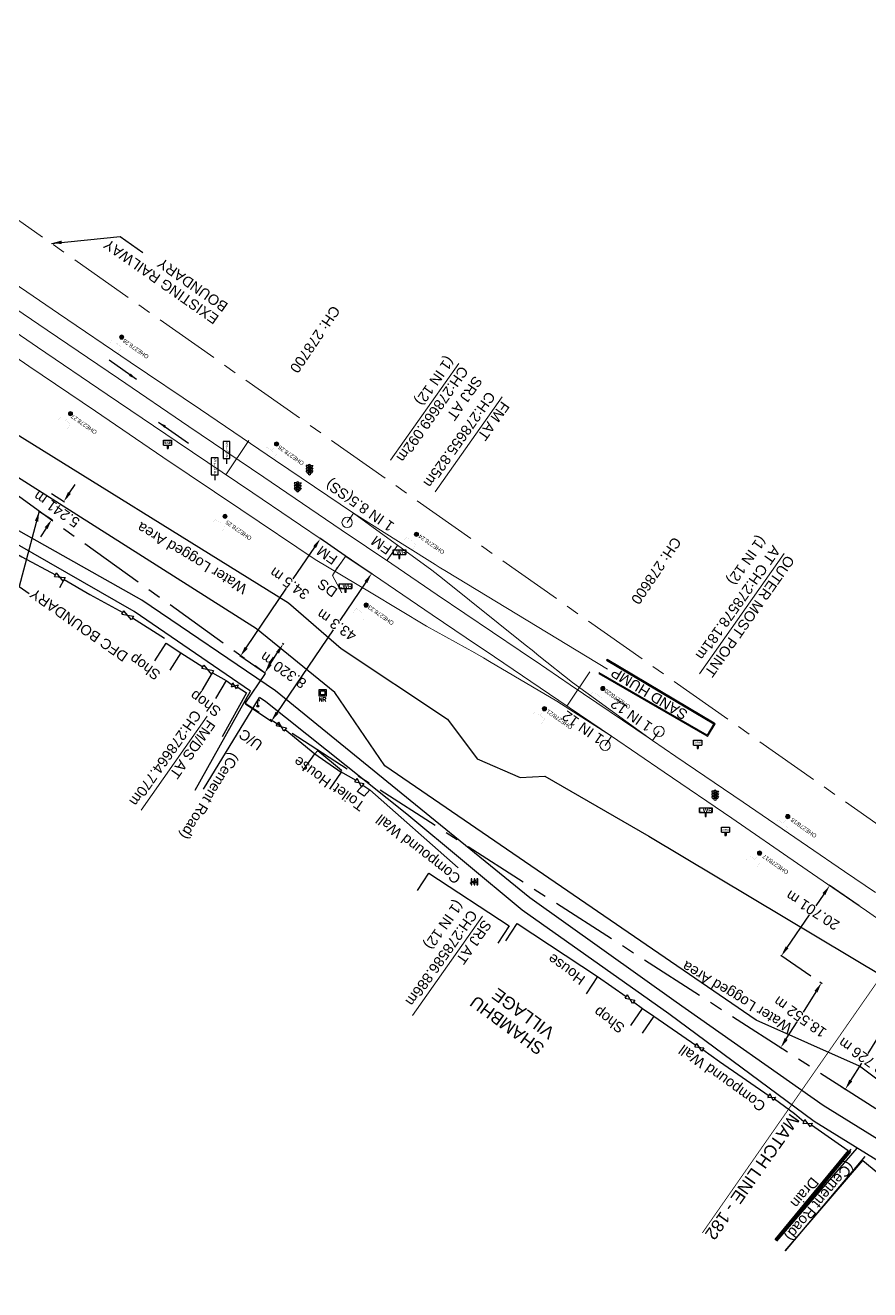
# Model space of a CAD drawing. Header units: metres. Extents: x 646303 to 662875, y 3366650 to 3378730.
# Drawn here: x 661964.6 to 662169.5, y 3367075.8 to 3367382.4 of the extents above; entities that cross this region are included whole.
import ezdxf
from ezdxf.enums import TextEntityAlignment as Align

# ---------------------------------------------------------------- set-up
doc = ezdxf.new("R2010")
doc.units = ezdxf.units.M
doc.header["$MEASUREMENT"] = 0
doc.header["$PDMODE"] = 3
doc.header["$PDSIZE"] = 0.5
doc.linetypes.add('CENTER', pattern=[50.8, 31.75, -6.35, 6.35, -6.35])
doc.linetypes.add('PHANTOM2', pattern=[1.25, 0.625, -0.125, 0.125, -0.125, 0.125, -0.125])
for name, color, linetype, lineweight in [('BOUNDARY DIMENTION', 10, 'Continuous', 0), ('Existing Chainage', 7, 'Continuous', 0), ('Existing IR Track', 143, 'Continuous', 0), ('Existing Railway Boundary', 7, 'CENTER', 0), ('flow direction', 7, 'Continuous', 0), ('OHE MAST', 8, 'Continuous', 0), ('OHE MAST TEXT', 8, 'Continuous', 0), ("SHAMBU STN. SRJ's", 251, 'Continuous', 0)]:
    doc.layers.add(name, color=color, linetype=linetype, lineweight=lineweight)
for name, color, linetype in [('COMMERCIAL_BLD_PUC', 251, 'Continuous'), ('COMPOUND_WALL', 251, 'Continuous'), ('CURVE_DETAILS', 251, 'Continuous'), ('DFCC Boundary', 6, 'CENTER'), ('Dimension', 10, 'Continuous'), ('DRAIN_BOTTOM', 5, 'Continuous'), ('DRAIN_TOP', 5, 'Continuous'), ('Gate', 251, 'Continuous'), ('LAMP_POST', 7, 'Continuous'), ('LWR', 251, 'Continuous'), ('MATCH LINE', 7, 'Continuous'), ('NR STONES', 251, 'Continuous'), ('RESIDENTIAL_BL_PUC', 251, 'Continuous'), ('RESIDENTIAL_BL_SEMI', 251, 'Continuous'), ('Side Details', 251, 'Continuous'), ('Sign Board', 251, 'Continuous'), ('SIGN_BOARD', 251, 'Continuous'), ('SIGNAL_POST', 8, 'Continuous'), ('SRJ13A', 251, 'Continuous'), ('STOP', 251, 'Continuous'), ('SUB_ROAD_EDGE', 34, 'Continuous'), ('TOPO_GATE', 251, 'Continuous'), ('TOPO_TEXT', 251, 'Continuous'), ('TRANSFORMER', 251, 'Continuous'), ('Village Name', 7, 'Continuous'), ('WATER_LOGGED_AREA', 5, 'Continuous'), ('WING_WALL', 7, 'Continuous')]:
    doc.layers.add(name, color=color, linetype=linetype)
doc.styles.add('CUT-FILL', font='cut-fill.shx', dxfattribs={"height": 2})
doc.styles.add('NB', font='swissbo.ttf', dxfattribs={"height": 1.5})
doc.styles.add('spot_lvl', font='romans.shx', dxfattribs={"height": 0.3})
doc.styles.get("Standard").update_dxf_attribs({"font": 'arial.ttf'})
doc.styles.add('Style-Arial', font='arial.ttf')
doc.styles.add('Vill txt', font='arial.ttf', dxfattribs={"height": 3})
doc.dimstyles.new('DIM', dxfattribs={"dimtxt": 2.5, "dimasz": 2.5, "dimexe": 0.18, "dimexo": 0.0625, "dimgap": 0.09, "dimtad": 0, "dimtih": 1, "dimtoh": 1, "dimdec": 3, "dimzin": 0, "dimdsep": 46, "dimtxsty": 'Standard', "dimcen": 0.09, "dimadec": 0, "dimazin": 0, "dimtfac": 1, "dimtdec": 3, "dimtofl": 0, "dimtmove": 0, "dimatfit": 3, "dimfxl": 1, "dimtolj": 1, "dimtzin": 0, "dimarcsym": 0})
doc.dimstyles.new('ISO-25', dxfattribs={"dimtxt": 2.5, "dimasz": 2.5, "dimexe": 1.25, "dimexo": 0.625, "dimtad": 1, "dimtxsty": 'Standard', "dimcen": 2.5, "dimadec": 0, "dimazin": 0, "dimtfac": 1, "dimtmove": 0, "dimatfit": 3, "dimfxl": 1, "dimarcsym": 0})

# ---------------------------------------------------------------- blocks, each defined once
blk = doc.blocks.new('GT')
at = {"layer": 'Gate'}
for p, q in [((-0.5, -0.5), (-0.5, 0.5)), ((-0.5, 0.5), (0.5, -0.5)), ((0.5, 0.5), (0.5, -0.5))]:
    blk.add_line(p, q, dxfattribs=at)
blk.add_lwpolyline([(0.5, 0.5), (-0.5, -0.5)], dxfattribs=at)
blk = doc.blocks.new('LP')
for points in [[(0, 0), (0, 1.5)], [(0.25, 1.35), (0.44, 1.35)]]:
    blk.add_lwpolyline(points)
for centre, radius, start, end in [((0.07, 0.99), 0.519, 57.6425, 97.3165), ((0.34, 1.33), 0.094, 11.7012, 168.0476)]:
    blk.add_arc(centre, radius, start, end)
at = {"extrusion": (0, 0, -1)}
blk.add_ellipse((0, 0.01), major_axis=(0.308, 0), ratio=0.400495, dxfattribs=at)
blk.add_ellipse((0.35, 1.36), major_axis=(0.0017, 0.0438), ratio=0.461056, start_param=1.74022, end_param=4.575836)
blk = doc.blocks.new('LWR')
for p, q in [((-1.52, 2.09), (1.54, 2.09)), ((-1.52, 0.92), (-1.52, 2.09)), ((-1.52, 0.92), (1.54, 0.92)), ((1.54, 2.09), (1.54, 0.92))]:
    blk.add_line(p, q)
blk.add_lwpolyline([(-0.13, 0.92), (-0.13, 0), (0.13, 0), (0.13, 0.92)])
at = {"style": 'NB', "width": 1.025371}
blk.add_text('LWR', height=0.988, dxfattribs=at).set_placement((0, 1.5), align=Align.MIDDLE)
blk = doc.blocks.new('RSB')
at = {"layer": 'Sign Board'}
for p, q in [((-0.98, 0.82), (-0.98, 1.98)), ((-0.98, 1.98), (0.98, 1.98)), ((-0.98, 0.82), (0.98, 0.82)), ((-0.13, 0.82), (-0.13, 0)), ((-0.13, 0), (0.13, 0)), ((0.13, 0.82), (0.13, 0)), ((0.98, 1.98), (0.98, 0.82))]:
    blk.add_line(p, q, dxfattribs=at)
at = {"layer": 'Sign Board', "style": 'NB', "width": 1.025371}
blk.add_text('RSB', height=0.65, dxfattribs=at).set_placement((0, 1.4), align=Align.MIDDLE)
blk = doc.blocks.new('SIG')
for color, points in [(1, [(-0.22, 0.42, 0.180295), (-0.01, 0.33, -0.00255), (0.01, 0.33, -0.00255), (0.02, 0.33, 0.180295), (0.23, 0.42, -0.002654), (0.25, 0.44, 0.184495), (0.33, 0.65, 1.000001), (-0.32, 0.65, 0.184495), (-0.24, 0.44, -0.002654)]), (2, [(0.23, -0.23, -0.002654), (0.25, -0.21, 0.184495), (0.33, 0.01, 1.000001), (-0.32, 0.01, 0.184495), (-0.24, -0.21, -0.002654), (-0.22, -0.23, 0.180295), (-0.01, -0.32, -0.00255), (0.01, -0.32, -0.00255), (0.02, -0.32, 0.180295)]), (3, [(0.23, -0.88, -0.002654), (0.25, -0.86, 0.184495), (0.33, -0.64, 1.000001), (-0.32, -0.64, 0.184495), (-0.24, -0.86, -0.002654), (-0.22, -0.88, 0.395599)])]:
    blk.add_hatch(color=color).paths.add_polyline_path(points)
for p, q in [((-0.31, 0.98), (-0.32, -0.9)), ((0.33, -0.9), (0.32, 0.98))]:
    blk.add_line(p, q)
for points in [[(-0.31, 0.98), (-0.81, 0.98, 0.198758), (-0.42, 0.41, 0.003814), (-0.31, 0.39, 0.003814)], [(-0.31, 0.33), (-0.81, 0.33, 0.198758), (-0.42, -0.23, 0.003727), (-0.32, -0.26, 0.003727)], [(0.32, 0.98), (0.82, 0.98, -0.198758), (0.44, 0.41, -0.003814), (0.32, 0.39, -0.003814)], [(0.32, 0.33), (0.82, 0.33, -0.198758), (0.44, -0.23, -0.003727), (0.33, -0.26, -0.003727)], [(-0.32, -0.32), (-0.81, -0.32, 0.198758), (-0.42, -0.88, 0.003639), (-0.32, -0.9)], [(0.33, -0.32), (0.82, -0.32, -0.198758), (0.44, -0.88, -0.003639), (0.33, -0.9)]]:
    blk.add_lwpolyline(points, format="xyb")
for centre, radius, start, end in [((0.01, 0.91), 0.324, 12.4049, 167.5951), ((0.01, 0.81), 0.357, 27.7578, 152.2422), ((0.01, -0.9), 0.324, 181.4572, 358.5428)]:
    blk.add_arc(centre, radius, start, end)
blk = doc.blocks.new('STOP')
at = {"layer": 'SRJ13A'}
blk.add_lwpolyline([(0.84, 5.38), (-0.84, 5.38), (-0.84, 1.32), (0.84, 1.32)], close=True, dxfattribs=at)
blk.add_lwpolyline([(0, 1.32), (0, 0)], dxfattribs=at)
at = {"layer": 'SRJ13A', "style": 'CUT-FILL'}
for s, p in [('T', (-0.25, 3.44)), ('S', (-0.25, 4.48)), ('O', (-0.25, 2.44)), ('P', (-0.25, 1.46))]:
    blk.add_text(s, height=0.739, dxfattribs=at).set_placement(p)
blk = doc.blocks.new('TRF')
blk.add_hatch(color=256).paths.add_polyline_path([(0.22, -0.04), (0.38, 0.42), (-0.98, -0.29), (0.02, 0.04), (-0.18, -0.39), (0.98, 0.09)])
for p, q in [((-0.69, 0.72), (-0.69, -0.72)), ((-0.52, 0.72), (-0.69, 0.72)), ((-0.52, -0.72), (-0.52, 0.72)), ((0, 0.72), (0, -0.72)), ((0.17, 0.72), (0, 0.72)), ((0.17, -0.72), (0.17, 0.72)), ((0.7, 0.72), (0.7, -0.72)), ((0.87, 0.72), (0.7, 0.72)), ((0.87, -0.72), (0.87, 0.72)), ((-0.69, -0.72), (-0.52, -0.72)), ((0, -0.72), (0.17, -0.72)), ((0.7, -0.72), (0.87, -0.72))]:
    blk.add_line(p, q)
blk.add_lwpolyline([(0.22, -0.04), (0.38, 0.42), (-0.98, -0.29), (0.02, 0.04), (-0.18, -0.39), (0.98, 0.09)], close=True)
blk = doc.blocks.new('CURVE')
for p, q in [((-0.98, 0.82), (-0.98, 1.98)), ((-0.98, 1.98), (0.98, 1.98)), ((-0.98, 0.82), (0.98, 0.82)), ((-0.13, 0.82), (-0.13, 0)), ((-0.13, 0), (0.13, 0)), ((0.13, 0.82), (0.13, 0)), ((0.98, 1.98), (0.98, 0.82))]:
    blk.add_line(p, q)
at = {"style": 'NB', "width": 1.025371}
blk.add_text('CURVE', height=0.4, dxfattribs=at).set_placement((0, 1.4), align=Align.MIDDLE)
blk = doc.blocks.new('OHE MAST')
h = blk.add_hatch(color=256)
edge = h.paths.add_edge_path()
edge.add_arc((0, 0), 0.514, 0, 360)
at = {"const_width": 0.01, "flags": 128}
for points in [[(1.5, 3.5), (1.5, 2), (-1.5, 2), (-1.5, 3.5)], [(0, 2), (0, 0)]]:
    blk.add_lwpolyline(points, dxfattribs=at)
blk.add_circle((0, 0), 0.514)
blk = doc.blocks.new('*D7359')
at = {"layer": 'Defpoints', "color": 0, "transparency": 16777216}
for p in [(662159.77, 3367173.81), (662166.99, 3367168.83), (662155.24, 3367151.79)]:
    blk.add_point(p, dxfattribs=at)
at = {"layer": 'Dimension', "color": 0, "lineweight": -2, "transparency": 16777216}
for p, q in [((662166.94, 3367168.86), (662159.62, 3367173.91)), ((662158.35, 3367171.75), (662156.41, 3367168.93)), ((662149.44, 3367158.82), (662154.86, 3367166.68)), ((662155.19, 3367151.82), (662147.88, 3367156.87))]:
    blk.add_line(p, q, dxfattribs=at)
at = {"layer": 'Dimension', "color": 0, "transparency": 16777216}
for points in [[(662158.01, 3367171.99), (662158.7, 3367171.51), (662159.77, 3367173.81)], [(662149.1, 3367159.06), (662149.79, 3367158.59), (662148.02, 3367156.76)]]:
    blk.add_solid(points, dxfattribs=at)
at = {"layer": 'Dimension', "color": 0, "lineweight": 0, "transparency": 16777216, "insert": (662155.64, 3367167.81), "char_height": 2.5, "attachment_point": 5, "rotation": 147}
blk.add_mtext('\\A1;20.701 m', dxfattribs=at)
blk = doc.blocks.new('NR')
for p, q in [((-0.81, 0.84, 100.97), (0.85, 0.84, 100.97)), ((-0.81, -0.81, 100.97), (-0.81, 0.84, 100.97)), ((-0.48, 0.51, 100.97), (0.52, 0.51, 100.97)), ((-0.48, -0.48, 100.97), (-0.48, 0.51, 100.97)), ((0.52, 0.51, 100.97), (0.52, -0.48, 100.97)), ((0.85, 0.84, 100.97), (0.85, -0.81, 100.97)), ((0.85, -0.81, 100.97), (-0.81, -0.81, 100.97)), ((0.52, -0.48, 100.97), (-0.48, -0.48, 100.97))]:
    blk.add_line(p, q)
at = {"style": 'spot_lvl'}
blk.add_text('NR', height=1, dxfattribs=at).set_placement((-0.95, -2.07, -64.16))
blk = doc.blocks.new('*D7053')
at = {"layer": 'BOUNDARY DIMENTION', "color": 0, "lineweight": -2, "transparency": 16777216}
for p, q in [((662172.51, 3367140.93), (662173.68, 3367140.19)), ((662172.2, 3367138.17), (662169.01, 3367133.1)), ((662164.89, 3367126.55), (662167.55, 3367130.78)), ((662162.55, 3367125.07), (662163.71, 3367124.34))]:
    blk.add_line(p, q, dxfattribs=at)
at = {"layer": 'BOUNDARY DIMENTION', "color": 0, "transparency": 16777216}
for points in [[(662171.85, 3367138.39), (662172.55, 3367137.95), (662173.53, 3367140.29)], [(662164.54, 3367126.77), (662165.24, 3367126.33), (662163.56, 3367124.44)]]:
    blk.add_solid(points, dxfattribs=at)
at = {"layer": 'Defpoints', "color": 0, "transparency": 16777216}
for p in [(662172.46, 3367140.96), (662173.53, 3367140.29), (662162.49, 3367125.11)]:
    blk.add_point(p, dxfattribs=at)
at = {"layer": 'BOUNDARY DIMENTION', "color": 0, "transparency": 16777216, "insert": (662168.28, 3367131.94), "char_height": 2.5, "attachment_point": 5, "rotation": 145}
blk.add_mtext('\\A1;18.726 m', dxfattribs=at)
blk = doc.blocks.new('*D7054')
at = {"layer": 'BOUNDARY DIMENTION', "color": 0, "lineweight": -2, "transparency": 16777216}
for p, q in [((662157.36, 3367150.46), (662157.92, 3367150.1)), ((662156.44, 3367148.08), (662153.31, 3367143.12)), ((662149.22, 3367136.61), (662151.86, 3367140.8)), ((662147.48, 3367134.75), (662148.04, 3367134.4))]:
    blk.add_line(p, q, dxfattribs=at)
at = {"layer": 'BOUNDARY DIMENTION', "color": 0, "transparency": 16777216}
for points in [[(662156.08, 3367148.31), (662156.79, 3367147.86), (662157.77, 3367150.2)], [(662148.87, 3367136.83), (662149.58, 3367136.39), (662147.89, 3367134.5)]]:
    blk.add_solid(points, dxfattribs=at)
at = {"layer": 'Defpoints', "color": 0, "transparency": 16777216}
for p in [(662157.31, 3367150.49), (662157.77, 3367150.2), (662147.43, 3367134.78)]:
    blk.add_point(p, dxfattribs=at)
at = {"layer": 'BOUNDARY DIMENTION', "color": 0, "transparency": 16777216, "insert": (662152.58, 3367141.96), "char_height": 2.5, "attachment_point": 5, "rotation": 145}
blk.add_mtext('\\A1;18.552 m', dxfattribs=at)
blk = doc.blocks.new('*D7055')
at = {"layer": 'BOUNDARY DIMENTION', "color": 0, "lineweight": -2, "transparency": 16777216}
for p, q in [((661975.36, 3367269.01), (661976.74, 3367271.09)), ((661970.98, 3367268.91), (661974.13, 3367266.82)), ((661968.08, 3367264.54), (661971.23, 3367262.46)), ((661969.7, 3367260.47), (661968.31, 3367258.39))]:
    blk.add_line(p, q, dxfattribs=at)
at = {"layer": 'BOUNDARY DIMENTION', "color": 0, "transparency": 16777216}
for points in [[(661975.01, 3367269.24), (661975.71, 3367268.78), (661973.98, 3367266.92)], [(661969.35, 3367260.7), (661970.04, 3367260.24), (661971.08, 3367262.56)]]:
    blk.add_solid(points, dxfattribs=at)
at = {"layer": 'Defpoints', "color": 0, "transparency": 16777216}
for p in [(661970.93, 3367268.94), (661973.98, 3367266.92), (661968.03, 3367264.58)]:
    blk.add_point(p, dxfattribs=at)
at = {"layer": 'BOUNDARY DIMENTION', "color": 0, "transparency": 16777216, "insert": (661972.25, 3367265.07), "char_height": 2.5, "attachment_point": 5, "rotation": 145}
blk.add_mtext('\\A1;5.241 m', dxfattribs=at)
blk = doc.blocks.new('*D7183')
at = {"layer": 'BOUNDARY DIMENTION', "color": 0, "lineweight": -2, "transparency": 16777216}
for p, q in [((662027.35, 3367232.29), (662027.04, 3367232.49)), ((662024.06, 3367227.48), (662025.85, 3367230.29)), ((662022.89, 3367225.27), (662022.57, 3367225.47))]:
    blk.add_line(p, q, dxfattribs=at)
at = {"layer": 'BOUNDARY DIMENTION', "color": 0, "transparency": 16777216}
for points in [[(662025.49, 3367230.51), (662026.2, 3367230.06), (662027.19, 3367232.39)], [(662023.71, 3367227.71), (662024.42, 3367227.26), (662022.72, 3367225.37)]]:
    blk.add_solid(points, dxfattribs=at)
at = {"layer": 'Defpoints', "color": 0, "transparency": 16777216}
for p in [(662027.19, 3367232.39), (662027.41, 3367232.26), (662022.94, 3367225.24)]:
    blk.add_point(p, dxfattribs=at)
at = {"layer": 'BOUNDARY DIMENTION', "color": 0, "transparency": 16777216, "insert": (662027.24, 3367226.04), "char_height": 2.5, "attachment_point": 5, "rotation": 145}
blk.add_mtext('\\A1;8.320 m', dxfattribs=at)
blk = doc.blocks.new('*D7184')
at = {"layer": 'Defpoints', "color": 0, "linetype": 'Continuous', "ltscale": 0.5, "transparency": 16777216}
for p in [(662042.36, 3367253.75), (662048.66, 3367249.47), (662018.02, 3367217.94)]:
    blk.add_point(p, dxfattribs=at)
at = {"layer": 'DFCC Boundary', "color": 0, "linetype": 'Continuous', "lineweight": -2, "ltscale": 0.5, "transparency": 16777216}
for p, q in [((662042.41, 3367253.72), (662048.81, 3367249.37)), ((662047.25, 3367247.4), (662040.94, 3367238.11)), ((662025.72, 3367215.73), (662039.4, 3367235.85)), ((662018.07, 3367217.91), (662024.46, 3367213.56))]:
    blk.add_line(p, q, dxfattribs=at)
at = {"layer": 'DFCC Boundary', "color": 0, "linetype": 'Continuous', "ltscale": 0.5, "transparency": 16777216}
for points in [[(662046.91, 3367247.64), (662047.6, 3367247.17), (662048.66, 3367249.47)], [(662025.38, 3367215.96), (662026.06, 3367215.49), (662024.31, 3367213.66)]]:
    blk.add_solid(points, dxfattribs=at)
at = {"layer": 'DFCC Boundary', "color": 0, "linetype": 'Continuous', "ltscale": 0.5, "transparency": 16777216, "insert": (662040.17, 3367236.98), "char_height": 2.5, "attachment_point": 5, "rotation": 145}
blk.add_mtext('\\A1;43.3 m', dxfattribs=at)
blk = doc.blocks.new('*D7185')
at = {"layer": 'Defpoints', "color": 0, "linetype": 'Continuous', "ltscale": 0.5, "transparency": 16777216}
for p in [(662036.22, 3367257.93), (662042.34, 3367253.77), (662022.94, 3367225.24)]:
    blk.add_point(p, dxfattribs=at)
at = {"layer": 'DFCC Boundary', "color": 0, "linetype": 'Continuous', "lineweight": -2, "ltscale": 0.5, "transparency": 16777216}
for p, q in [((662034.81, 3367255.86), (662029.57, 3367248.15)), ((662042.28, 3367253.8), (662036.07, 3367258.03)), ((662018.23, 3367231.46), (662028.03, 3367245.89)), ((662022.89, 3367225.27), (662016.67, 3367229.5))]:
    blk.add_line(p, q, dxfattribs=at)
at = {"layer": 'DFCC Boundary', "color": 0, "linetype": 'Continuous', "ltscale": 0.5, "transparency": 16777216}
for points in [[(662034.47, 3367256.09), (662035.16, 3367255.63), (662036.22, 3367257.93)], [(662017.88, 3367231.7), (662018.57, 3367231.23), (662016.82, 3367229.4)]]:
    blk.add_solid(points, dxfattribs=at)
at = {"layer": 'DFCC Boundary', "color": 0, "linetype": 'Continuous', "ltscale": 0.5, "transparency": 16777216, "insert": (662028.73, 3367247.07), "char_height": 2.5, "attachment_point": 5, "rotation": 145}
blk.add_mtext('\\A1;34.5 m', dxfattribs=at)

msp = doc.modelspace()

# ---------------------------------------------------------------- linework, layer by layer
at = {"layer": 'COMMERCIAL_BLD_PUC', "linetype": 'Continuous'}
for points in [[(661996.1142, 3367228.3386, 267.444), (661998.8, 3367232.556, 267.444), (662002.374, 3367230.28, 268.14), (661999.6882, 3367226.0626, 268.14)], [(662007.5613, 3367221.0949, 267.923), (662010.077, 3367225.416, 267.923), (662013.344, 3367223.514, 267.84), (662010.8283, 3367219.1929, 267.84)], [(662111.5705, 3367139.8627, 267.481), (662114.384, 3367143.996, 267.481), (662117.093, 3367142.152, 267.472), (662114.2795, 3367138.0187, 267.472)]]:
    msp.add_polyline3d(points, dxfattribs=at)
at = {"layer": 'COMPOUND_WALL', "linetype": 'Continuous'}
for points in [[(661952.382, 3367255.467, 267.273), (661954.342, 3367258.913, 267.375), (661963.787, 3367253.497, 268.503), (661971.95, 3367249.184, 267.842)], [(661973.071, 3367246.047, 269.084), (661974.061, 3367248.049, 267.54), (661980.312, 3367244.422, 267.302), (661988.3, 3367240.024, 267.362)], [(661990.632, 3367238.701, 267.379), (661998.455, 3367233.791, 267.438)], [(662002.374, 3367230.28, 268.14), (662007.711, 3367226.839, 267.986)], [(662016.078, 3367221.988, 267.784), (662018.333, 3367220.512, 267.755), (662012.442, 3367209.845, 267.999)], [(662013.344, 3367223.514, 267.84), (662014.821, 3367222.502, 267.809)], [(662027.688, 3367211.644, 267.522), (662034.861, 3367205.775, 268.315), (662035.583, 3367206.57, 267.471), (662041.36, 3367201.792, 267.816), (662041.134, 3367201.498, 267.89), (662044.851, 3367199.351, 267.843)], [(662048.211, 3367197.032, 267.363), (662069.66, 3367178.078, 267.416)], [(662103.423, 3367151.77, 267.314), (662110.427, 3367146.895, 267.681)], [(662112.216, 3367145.626, 267.68), (662114.384, 3367143.996, 267.481)], [(662117.093, 3367142.152, 267.472), (662127.314, 3367135.13, 267.343)], [(662129.02, 3367134.067, 267.168), (662133.042, 3367131.15, 267.097), (662145.056, 3367122.858, 266.81)], [(662146.41, 3367122.118, 266.811), (662151.213, 3367118.523, 266.953), (662153.509, 3367116.597, 266.998)], [(662155.328, 3367115.755, 266.742), (662164.216, 3367109.565, 266.705), (662146.466, 3367087.984, 266.927)], [(662149.009, 3367085.223, 267.091), (662167.768, 3367107.135, 267.537), (662171.466, 3367104.167, 267.284)]]:
    msp.add_polyline3d(points, dxfattribs=at)
at = {"layer": 'DFCC Boundary', "ltscale": 0.5, "flags": 128}
msp.add_lwpolyline([(662565.6431, 3366842.0459), (662548.217, 3366854.2838), (662532.9064, 3366864.9999), (662517.5595, 3366875.7415), (662503.9915, 3366885.2805), (662490.4749, 3366894.7833), (662474.3945, 3366906.0736), (662458.24, 3366917.4159), (662441.4584, 3366929.1606), (662424.5366, 3366941.0035), (662407.7649, 3366952.7786), (662401.9048, 3366956.8928), (662320.9687, 3367015.5234), (662173.0911, 3367118.297), (662018.0169, 3367217.942), (662022.9408, 3367225.2355), (661945.6773, 3367280.5926), (661744.5178, 3367412.7853), (661728.4159, 3367389.8783), (661409.5023, 3367613.7762), (661431.3001, 3367645.1669), (661427.7408, 3367647.6718), (661418.8583, 3367653.9104), (661409.9095, 3367660.1956), (661395.2505, 3367670.5394), (661384.8196, 3367677.9127), (661375.1078, 3367684.7268), (661367.5374, 3367690.0517), (661358.0886, 3367696.6907), (661348.6239, 3367703.3322), (661344.5162, 3367706.2202), (661344.9668, 3367706.8618), (661335.3627, 3367713.6144), (661327.3851, 3367719.2077), (661318.2791, 3367725.5812), (661309.8813, 3367731.4842), (661284.4315, 3367749.4044), (661267.3402, 3367761.4491), (661243.4783, 3367778.4888), (661216.7453, 3367741.0546), (661213.241, 3367743.5572), (661195.5836, 3367756.6071), (661177.9702, 3367769.626), (661156.4467, 3367785.8356), (661148.0607, 3367792.1995), (661133.6905, 3367803.0041), (661119.5191, 3367813.6733), (661105.6946, 3367823.9215), (661093.9054, 3367832.6241), (661077.5228, 3367844.5054), (661061.2799, 3367856.285), (661045.32, 3367867.5775), (661029.0726, 3367879.0734), (661013.2584, 3367890.1762), (660997.2782, 3367901.3956), (660980.9788, 3367912.8451), (660964.6327, 3367924.3276), (660947.3461, 3367936.4864), (660930.1333, 3367948.5934), (660912.5707, 3367960.9093), (660894.9306, 3367973.2796), (660877.6422, 3367985.4277), (660860.2634, 3367997.6393), (660842.9781, 3368009.8166), (660825.4983, 3368022.131), (660811.339, 3368032.2028), (660797.4119, 3368042.1094), (660782.5128, 3368052.5993), (660767.4808, 3368063.1827), (660751.0012, 3368074.7254), (660734.3125, 3368086.4147), (660719.3275, 3368096.9585), (660704.3795, 3368107.4761), (660688.7093, 3368118.477), (660672.9397, 3368129.5475), (660655.797, 3368141.5941), (660638.5652, 3368153.7032), (660622.8618, 3368164.7374), (660607.1396, 3368175.7847), (660591.9852, 3368186.3839), (660576.7315, 3368197.0526), (660560.3095, 3368208.6108), (660544.116, 3368220.0082), (660528.3397, 3368231.0748), (660512.5414, 3368242.1568), (660497.4509, 3368252.7533), (660482.4222, 3368263.3065), (660466.968, 3368274.1704), (660451.6169, 3368284.9618), (660435.5277, 3368296.2674), (660419.4587, 3368307.5588), (660403.2343, 3368318.9753), (660387.0692, 3368330.3501), (660371.9016, 3368340.9863), (660362.0092, 3368347.9233), (660341.7308, 3368362.192), (660326.8725, 3368372.6492), (660312.0627, 3368383.0453), (660297.0115, 3368393.6109), (660281.2321, 3368404.7091), (660265.4328, 3368415.8212), (660253.8818, 3368423.9326), (660242.0763, 3368432.2231), (660226.6332, 3368443.1155), (660211.0272, 3368454.1226), (660195.2302, 3368465.2236), (660179.3654, 3368476.3723), (660162.5154, 3368488.1794), (660145.4635, 3368500.1281), (660129.3603, 3368511.4565), (660113.1961, 3368522.8278), (660097.2382, 3368534.0507), (660081.2523, 3368545.2932), (660064.458, 3368557.1251), (660047.7677, 3368568.8837), (660032.4691, 3368579.6352), (660017.2758, 3368590.3126), (660000.1632, 3368602.3052), (659983.0731, 3368614.282), (659967.2319, 3368625.4031), (659951.3427, 3368636.5582), (659932.0647, 3368650.1756), (659913.1258, 3368663.5536), (659898.2493, 3368674.0163), (659881.7667, 3368685.6055), (659866.0047, 3368696.7435), (659850.3373, 3368707.8146), (659834.6333, 3368718.8575), (659818.6461, 3368730.0995), (659804.3398, 3368740.181), (659789.9481, 3368750.3227), (659772.9194, 3368762.3136), (659755.8766, 3368774.3145), (659741.0752, 3368784.7603), (659726.3396, 3368795.1596), (659712.011, 3368805.2432), (659697.6029, 3368815.3827), (659684.3535, 3368824.7302), (659671.1528, 3368834.0432), (659654.2885, 3368845.8933), (659636.8714, 3368858.1319), (659622.1467, 3368868.7872), (659608.2832, 3368878.8192), (659592.7424, 3368889.7844), (659576.9096, 3368900.9551), (659562.5868, 3368911.0537), (659553.5917, 3368917.3959), (659534.7433, 3368930.6917), (659521.2685, 3368940.2021), (659508.0292, 3368949.5538), (659494.8098, 3368958.8914), (659481.3273, 3368968.4018), (659467.9498, 3368977.8382), (659454.4923, 3368987.2582), (659440.7837, 3368996.854), (659425.5597, 3369007.614), (659410.0492, 3369018.5753), (659397.5675, 3369027.3641), (659384.5623, 3369036.5214), (659370.5054, 3369046.4276), (659356.4132, 3369056.3585), (659342.3201, 3369066.3092), (659331.8447, 3369073.7055), (659314.7098, 3369085.825), (659301.2296, 3369095.3614), (659287.1805, 3369105.2924), (659273.0852, 3369115.2561), (659259.8762, 3369124.5882), (659246.575, 3369133.9855), (659233.3676, 3369143.319), (659220.1207, 3369152.6803), (659206.3404, 3369162.3938), (659192.4106, 3369172.2127), (659178.3672, 3369182.1367), (659164.3785, 3369192.022), (659162.9385, 3369193.0388), (659183.6795, 3369222.4635), (659172.119, 3369230.6258), (659159.1298, 3369239.7969), (659148.6068, 3369247.2055), (659138.0069, 3369254.6684), (659119.1994, 3369267.9214), (659100.365, 3369281.1933), (659085.533, 3369291.6533), (659070.676, 3369302.1309), (659061.4534, 3369308.6334), (659052.1019, 3369315.2268), (659038.8969, 3369324.5617), (659025.7603, 3369333.8483), (659012.2746, 3369343.3047), (659000.2935, 3369351.7058), (658985.7542, 3369361.9126), (658972.701, 3369371.0824), (658959.9309, 3369380.1093), (658947.2513, 3369389.0721), (658932.3759, 3369399.5827), (658921.8345, 3369407.031), (658905.9406, 3369418.2511), (658894.3687, 3369426.4196), (658881.1048, 3369435.7663), (658867.8714, 3369445.0915), (658853.3089, 3369455.3761), (658838.9326, 3369465.5292), (658823.5657, 3369476.1988), (658807.8953, 3369487.0791), (658792.9935, 3369497.6726), (658789.1301, 3369500.4191), (658764.5252, 3369517.7675), (658750.6615, 3369527.5465), (658735.8772, 3369537.9899), (658721.0329, 3369548.4756), (658706.8044, 3369558.4963), (658692.4812, 3369568.5836), (658679.0099, 3369578.0951), (658665.5152, 3369587.6232), (658651.2818, 3369597.6569), (658636.9905, 3369607.7316), (658622.1701, 3369618.1873), (658607.4224, 3369628.5918), (658593.6263, 3369638.3112), (658579.8399, 3369648.0238), (658566.1309, 3369657.6871), (658552.3621, 3369667.3926), (658537.8692, 3369677.626), (658523.3279, 3369687.8934), (658509.6438, 3369697.5459), (658495.8531, 3369707.2734), (658481.9269, 3369717.1048), (658467.9459, 3369726.9748), (658454.4251, 3369736.5125), (658440.9599, 3369746.011), (658427.1565, 3369755.7285), (658413.3787, 3369765.428), (658398.646, 3369775.8103), (658383.9067, 3369786.1972), (658371.4552, 3369794.9743), (658359.0483, 3369803.72), (658345.546, 3369813.2195), (658332.0048, 3369822.7464), (658318.5168, 3369832.2514), (658305.0219, 3369841.7615), (658291.2617, 3369851.4373), (658277.4987, 3369861.115), (658264.1625, 3369870.4871), (658250.7424, 3369879.918), (658237.5823, 3369889.1736), (658224.3865, 3369898.4543), (658209.4318, 3369909.0033), (658194.5636, 3369919.4914), (658180.151, 3369929.6325), (658165.7287, 3369939.7804), (658156.9292, 3369945.9856), (658133.9487, 3369962.1448), (658109.9616, 3369979.0407), (658086.1386, 3369995.8212), (658069.4823, 3370007.553), (658052.6981, 3370019.3752), (658033.9581, 3370032.6043), (658015.0826, 3370045.9289), (657994.939, 3370060.1316), (657974.6985, 3370074.4026), (657960.2252, 3370084.5842), (657945.643, 3370094.8424), (657928.629, 3370106.7917), (657911.5911, 3370118.7415), (657890.9691, 3370133.2895), (657870.7134, 3370147.5792), (657850.3966, 3370161.8284), (657830.1146, 3370176.0529), (657812.1714, 3370188.7253), (657794.2418, 3370201.388), (657775.9501, 3370214.2546), (657757.6685, 3370227.1142), (657736.4935, 3370242.019), (657715.8063, 3370256.5806), (657697.09, 3370269.7238), (657676.8418, 3370283.9453), (657670.0518, 3370288.7482), (657661.5164, 3370294.7857), (657642.367, 3370308.2307), (657623.1765, 3370321.7045), (657605.0199, 3370334.4839), (657586.8248, 3370347.2905), (657568.2781, 3370360.3555), (657549.69, 3370373.4497), (657534.1551, 3370384.3835), (657518.595, 3370395.335), (657503.5822, 3370405.9238), (657488.6113, 3370416.483), (657477.4694, 3370424.3177), (657456.7199, 3370394.899), (657452.1854, 3370398.0875), (657436.4649, 3370409.1418), (657420.2829, 3370420.542), (657404.1975, 3370431.8742), (657387.5582, 3370443.5761), (657370.8643, 3370455.3165), (657356.3586, 3370465.5498), (657342.0257, 3370475.6612), (657334.1018, 3370481.2282), (657342.1648, 3370492.6732), (657327.3432, 3370503.0861), (657304.5869, 3370519.0736), (657286.4992, 3370531.7939), (657268.5013, 3370544.451), (657251.4778, 3370556.4153), (657234.5183, 3370568.3346), (657219.7856, 3370578.7204), (657205.1604, 3370589.0304), (657189.9505, 3370599.7163), (657174.7446, 3370610.3994), (657157.229, 3370622.7139), (657139.8436, 3370634.9368), (657122.2775, 3370647.282), (657104.8724, 3370659.514), (657088.6726, 3370670.9041), (657072.3463, 3370682.3832), (657052.4463, 3370696.3561), (657032.2468, 3370710.5392), (657017.2111, 3370721.1335), (657002.3465, 3370731.6074), (656985.5169, 3370743.3847), (656968.6279, 3370755.2036), (656952.6202, 3370766.4469), (656936.5129, 3370777.7603), (656917.7376, 3370790.961), (656898.7021, 3370804.3447), (656880.5471, 3370817.1216), (656862.3859, 3370829.9029), (656845.3825, 3370841.8619), (656828.6857, 3370853.6052), (656810.2968, 3370866.5434), (656792.0928, 3370879.3517), (656770.106, 3370894.8035), (656748.097, 3370910.271), (656728.4902, 3370924.0664), (656709.0221, 3370937.7643), (656692.8289, 3370949.1481), (656676.4723, 3370960.6469), (656657.4402, 3370974.0598), (656638.281, 3370987.5622), (656621.3401, 3370999.4861), (656604.5392, 3371011.3113), (656585.7485, 3371024.5046), (656566.9099, 3371037.7317), (656537.298, 3371058.585), (656532.701, 3371052.0376), (656368.7794, 3371159.4659), (656280.7288, 3371198.5806), (656189.7218, 3371230.5142), (656096.9021, 3371265.9123), (656004.8733, 3371310.8246), (655917.3616, 3371369.3401), (655838.0052, 3371438.656), (655768.8371, 3371518.5854), (655712.6719, 3371608.6179), (655647.9895, 3371736.3311)], dxfattribs=at)
at = {"layer": 'DRAIN_BOTTOM', "linetype": 'Continuous'}
for points in [[(662146.715, 3367087.738, 266.507), (662164.988, 3367109.929, 266.155)], [(662164.813, 3367109.512, 266.28), (662146.8555, 3367087.664, 266.662)]]:
    msp.add_polyline3d(points, dxfattribs=at)
at = {"layer": 'DRAIN_TOP', "linetype": 'Continuous'}
for points in [[(662164.431, 3367109.337, 266.703), (662146.5493, 3367087.8568, 266.927)], [(662146.922, 3367087.5804, 267.061), (662164.832, 3367109.164, 266.745)]]:
    msp.add_polyline3d(points, dxfattribs=at)
at = {"layer": 'Existing Chainage', "color": 0, "linetype": 'Continuous', "lineweight": 13, "flags": 128}
for points in [[(662018.8581, 3367281.7277), (662013.257, 3367273.4436)], [(662101.6248, 3367225.6181), (662096.0291, 3367217.3303)]]:
    msp.add_lwpolyline(points, dxfattribs=at)
at = {"layer": 'Existing IR Track', "flags": 128}
for points in [[(661842.6539, 3367402.9548), (661856.1072, 3367393.5113), (661868.0062, 3367385.1589), (661887.134, 3367371.7381), (661904.2397, 3367359.7361), (661921.5608, 3367347.6517), (661938.5284, 3367335.817), (661955.5127, 3367324.2425), (661972.7274, 3367312.5113), (661990.0895, 3367300.7625), (662007.142, 3367289.2233), (662025.3596, 3367276.8939), (662044.2741, 3367264.094), (662056.7323, 3367256.2476), (662064.0386, 3367251.6459), (662065.0651, 3367251.0062), (662066.8492, 3367249.938), (662105.844, 3367226.2744)], [(661847.8424, 3367381.7754), (661860.7394, 3367372.7075), (661878.8527, 3367359.9837), (661897.8567, 3367346.6346), (661913.2524, 3367335.8647), (661929.1021, 3367324.7772), (661947.1413, 3367312.3966), (661965.5421, 3367299.7704), (661981.6533, 3367288.8364), (661998.0285, 3367277.7232), (662016.9471, 3367265.0079), (662034.9616, 3367252.9006), (662048.5257, 3367244.7804), (662061.9558, 3367236.7478), (662073.6693, 3367230.2238), (662075.7788, 3367229.0217), (662077.2683, 3367228.1588), (662093.6078, 3367218.5597), (662106.8536, 3367210.0218)], [(661952.6883, 3367320.2307), (661969.9386, 3367308.5006), (661987.2527, 3367296.737), (662004.338, 3367285.1291), (662022.4944, 3367272.8262), (662041.2698, 3367260.104), (662053.5649, 3367251.7939), (662064.5856, 3367244.3453), (662084.7288, 3367230.7027), (662086.9568, 3367229.2172), (662088.3201, 3367228.2939), (662096.7928, 3367222.5096), (662115.9964, 3367209.5214), (662116.7842, 3367208.9886), (662122.4397, 3367205.1199), (662138.7479, 3367194.0279), (662154.3921, 3367183.3875), (662163.3781, 3367177.2445), (662170.8941, 3367172.1063)], [(661949.9934, 3367316.4071), (661967.5857, 3367304.3777), (661984.5415, 3367292.8859), (662001.5086, 3367281.3869), (662019.8094, 3367269.0133), (662038.4632, 3367256.4002), (662050.8673, 3367247.968), (662063.3735, 3367239.4664), (662074.3396, 3367232.0433), (662076.6887, 3367230.4986), (662078.4458, 3367229.2835), (662094.0469, 3367218.6677), (662106.8447, 3367210.0279), (662113.2712, 3367205.6549), (662119.6085, 3367201.3426), (662135.9957, 3367190.1234), (662151.9975, 3367179.1679), (662160.566, 3367173.2611), (662168.6598, 3367167.6813), (662184.842, 3367156.4035)], [(662044.2741, 3367264.094), (662063.269, 3367250.2879), (662065.888, 3367248.2709), (662085.909, 3367232.2202), (662087.5804, 3367230.8686), (662089.2359, 3367229.507), (662097.412, 3367223.0578), (662116.802, 3367208.9764)], [(662040.3813, 3367251.014), (662039.1844, 3367249.0147), (662041.437, 3367244.8112)]]:
    msp.add_lwpolyline(points, dxfattribs=at)
at = {"layer": 'Existing Railway Boundary', "ltscale": 0.5, "flags": 128}
msp.add_lwpolyline([(661261.7916, 3367825.2642), (661281.9673, 3367853.5492), (661519.2212, 3367686.6915), (661517.7393, 3367684.5844), (661729.3129, 3367535.7068), (661750.7414, 3367567.33), (661814.6324, 3367522.9577), (661775.683, 3367466.875), (662571.8498, 3366907.0218), (662566.349, 3366899.4337)], dxfattribs=at)
at = {"layer": 'MATCH LINE', "linetype": 'PHANTOM2', "ltscale": 15, "const_width": 0.2}
msp.add_lwpolyline([(662200.1826, 3367191.8867), (662128.8818, 3367089.585)], dxfattribs=at)
at = {"layer": 'RESIDENTIAL_BL_PUC', "linetype": 'Continuous'}
for points in [[(662032.0085, 3367201.6685, 268.315), (662034.861, 3367205.775, 268.315), (662041.286, 3367201.312, 268.437), (662038.4335, 3367197.2055, 268.437)], [(662059.805, 3367172.6492, 268.044), (662062.552, 3367176.827, 268.044), (662082.031, 3367164.019, 267.912), (662079.284, 3367159.8412, 267.912)], [(662081.197, 3367160.4002, 267.446), (662083.944, 3367164.578, 267.446), (662103.423, 3367151.77, 267.314), (662100.676, 3367147.5922, 267.314)]]:
    msp.add_polyline3d(points, dxfattribs=at)
at = {"layer": 'RESIDENTIAL_BL_SEMI', "linetype": 'Continuous'}
msp.add_polyline3d([(662045.14, 3367196.632, 269.171), (662046.497, 3367198.171, 267.857), (662048.211, 3367197.032, 267.363), (662046.828, 3367195.52, 269.185)], close=True, dxfattribs=at)
at = {"layer": "SHAMBU STN. SRJ's", "color": 7}
for p, q in [((662044.2741, 3367264.094), (662042.7127, 3367261.8754)), ((662106.8536, 3367210.0219), (662105.298, 3367207.8114)), ((662116.8021, 3367208.9765), (662118.375, 3367211.2116))]:
    msp.add_line(p, q, dxfattribs=at)
at = {"layer": "SHAMBU STN. SRJ's", "lineweight": 13, "flags": 128}
for points in [[(662053.2577, 3367276.9463), (662069.7875, 3367300.4157)], [(662064.1055, 3367269.3105), (662080.3391, 3367292.3593)], [(662128.1742, 3367225.1713), (662148.6878, 3367254.2955)], [(661992.7514, 3367192.1111), (662008.7715, 3367214.8605)], [(662058.5883, 3367142.3307), (662075.562, 3367166.4292)]]:
    msp.add_lwpolyline(points, dxfattribs=at)
at = {"layer": "SHAMBU STN. SRJ's", "color": 7, "const_width": 0.3, "flags": 128}
for points in [[(662054.968, 3367256.3206), (662052.3565, 3367252.6107)], [(662042.396, 3367253.7267), (662039.7829, 3367250.0143)]]:
    msp.add_lwpolyline(points, dxfattribs=at)
at = {"layer": "SHAMBU STN. SRJ's", "color": 7}
for centre in [(662042.7127, 3367261.8754), (662118.375, 3367211.2116), (662105.298, 3367207.8114)]:
    msp.add_circle(centre, 1.2487, dxfattribs=at)
at = {"layer": 'SUB_ROAD_EDGE', "linetype": 'Continuous'}
for points in [[(662176.841, 3367108.946, 266.538), (662158.154, 3367120.512, 266.689), (662122.554, 3367145.527, 267.228), (662086.997, 3367170.811, 267.423), (662059.312, 3367193.422, 267.459), (662025.32, 3367221.029, 267.736), (661992.933, 3367242.991, 267.787), (661952.843, 3367265.573, 267.688), (661923.296, 3367282.787, 267.768), (661885.394, 3367308.14, 267.9), (661853.314, 3367329.6, 268.027), (661810.532, 3367358.333, 268.17), (661752.835, 3367399.2, 267.763), (661746.985, 3367401.864, 267.687), (661740.561, 3367401.649, 267.618), (661731.315, 3367399.696, 267.467), (661725.238, 3367399.993, 267.327), (661721.124, 3367401.244, 267.345), (661686.817, 3367423.462, 267.292), (661645.738, 3367450.623, 267.31), (661596.205, 3367481.922, 267.221), (661547.614, 3367509.425, 267.399), (661522.503, 3367521.18, 267.454)], [(662019.2452, 3367220.9201, 267.7862), (661991.022, 3367240.272, 267.788), (661953.9338, 3367261.5195, 267.6272)], [(662005.885, 3367196.973, 268.034), (662019.2452, 3367220.9201, 267.7682)], [(662007.901, 3367197.154, 268.018), (662021.4957, 3367219.377, 267.7371)], [(662174.197, 3367105.331, 266.652), (662156, 3367116.586, 266.709), (662120.79, 3367142.695, 267.227), (662085.143, 3367167.83, 267.426), (662057.195, 3367191.129, 267.557), (662022.976, 3367218.362, 267.786), (662021.4957, 3367219.377, 267.7861)], [(662146.93, 3367087.564, 267.061), (662166.4682, 3367110.1114, 266.6762)], [(662149.01, 3367085.225, 267.092), (662168.367, 3367108.106, 268.157)]]:
    msp.add_polyline3d(points, dxfattribs=at)
at = {"layer": 'WATER_LOGGED_AREA', "linetype": 'Continuous'}
msp.add_polyline3d([(661859.065, 3367343.421, 267.134), (661863.76, 3367349.206, 267.739), (661954.452, 3367288.272, 267.552), (662028.521, 3367242.398, 267.351), (662041.254, 3367231.323, 267.22), (662067.041, 3367214.178, 266.442), (662074.254, 3367204.517, 266.696), (662084.693, 3367200.013, 266.923), (662090.691, 3367200.3, 266.73), (662115.936, 3367185.82, 266.394), (662189.687, 3367141.663, 266.949), (662197.26, 3367127.913, 264.986), (662194.687, 3367122.195, 266.451), (662186.829, 3367115.15, 265.569), (662166.971, 3367130.021, 265.223), (662141.917, 3367141.157, 266.458), (662051.885, 3367202.857, 267.369), (662039.739, 3367220.627, 267.282), (662020.696, 3367236.094, 267.394), (661949.407, 3367281.286, 267.494)], close=True, dxfattribs=at)
at = {"layer": 'WING_WALL', "linetype": 'Continuous'}
msp.add_polyline3d([(662103.794, 3367225.208, 270.459), (662129.991, 3367210.1, 270.518), (662130.166, 3367209.986, 270.569), (662131.968, 3367213.068, 270.411), (662131.755, 3367213.165, 270.441), (662105.76, 3367228.646, 270.455), (662105.671, 3367228.46, 270.449), (662131.7, 3367213.002, 270.412), (662130.049, 3367210.244, 270.518), (662103.873, 3367225.396, 270.462)], close=True, dxfattribs=at)

# ---------------------------------------------------------------- block references
at = {"layer": 'CURVE_DETAILS'}
for p in [(662127.735, 3367207.073, 268.817), (662134.489, 3367185.962, 268.697)]:
    msp.add_blockref('CURVE', p, dxfattribs=at)
at = {"layer": 'LAMP_POST', "linetype": 'Continuous'}
msp.add_blockref('LP', (662021.046, 3367217.334, 267.876), dxfattribs=at)
at = {"layer": 'LWR', "linetype": 'Continuous'}
for p in [(662055.392, 3367253.138, 269.782), (662042.319, 3367244.926, 269.905), (662129.716, 3367190.582, 268.598)]:
    msp.add_blockref('LWR', p, dxfattribs=at)
at = {"layer": 'NR STONES', "linetype": 'Continuous'}
msp.add_blockref('NR', (662036.772, 3367220.509, 266.045), dxfattribs=at)
at = {"layer": 'OHE MAST', "color": 2, "rotation": 143.3908318566117}
for p in [(661988.029, 3367306.808), (661975.609, 3367288.234), (662025.606, 3367280.885), (662013.096, 3367263.354), (662059.52, 3367258.981), (662047.333, 3367241.824), (662104.761, 3367221.595), (662090.576, 3367216.689), (662149.602, 3367190.53), (662142.757, 3367181.696)]:
    msp.add_blockref('OHE MAST', p, dxfattribs=at)
at = {"layer": 'SIGN_BOARD', "linetype": 'Continuous'}
msp.add_blockref('RSB', (661999.158, 3367279.804, 268.77), dxfattribs=at)
at = {"layer": 'SIGNAL_POST', "linetype": 'Continuous'}
for p in [(662033.575, 3367274.665, 269.985), (662030.716, 3367270.5, 270.115), (662131.966, 3367195.709, 270.081)]:
    msp.add_blockref('SIG', p, dxfattribs=at)
at = {"layer": 'STOP', "linetype": 'Continuous'}
for p in [(662013.463, 3367276.069, 269.028), (662010.599, 3367272.122, 269.255)]:
    msp.add_blockref('STOP', p, dxfattribs=at)
at = {"layer": 'TOPO_GATE'}
for p, xscale, zscale, rotation in [((661973.0045, 3367248.6175), 2.394069756498844, 2.394069756498844, 152), ((661989.466, 3367239.3625), 2.681147701656497, 2.681147701656497, 150), ((662008.894, 3367226.1275), 2.760957261298622, 2.760957261298622, 329), ((662015.4495, 3367222.245), 1.35802982291384, 1.35802982291384, 158), ((662026.757, 3367212.3395), 2.324204165017983, 2.324204165017983, 143), ((662045.6735, 3367198.7615), 2.026664747725682, 2.026664747725682, 144), ((662111.3215, 3367146.2605), 2.193372289328606, 2.193372289328606, 145), ((662128.164, 3367134.598), 2.005736772485848, 2.005736772485848, 148), ((662145.6905, 3367122.469), 1.495642002522982, 1.495642002522982, 149), ((662154.4145, 3367116.1735), 1.999282371268843, 1.999282371268843, 155)]:
    msp.add_blockref('GT', p, dxfattribs=dict(at, xscale=xscale, zscale=zscale, rotation=rotation))
at = {"layer": 'TRANSFORMER', "linetype": 'Continuous'}
msp.add_blockref('TRF', (662073.512, 3367174.702, 267.653), dxfattribs=at)

# ---------------------------------------------------------------- texts
at = {"layer": 'DFCC Boundary', "linetype": 'Continuous', "ltscale": 5}
msp.add_text('DFC BOUNDARY', height=2.5, rotation=145, dxfattribs=at).set_placement((661989.8163, 3367229.9837))
at = {"layer": 'DRAIN_BOTTOM', "linetype": 'Continuous'}
msp.add_text('Drain', height=2.5, rotation=229.935327, dxfattribs=at).set_placement((662155.4369, 3367103.335))
at = {"layer": 'Existing Chainage', "color": 0, "linetype": 'Continuous', "lineweight": 0, "char_height": 2.5, "attachment_point": 6, "line_spacing_factor": 0.6, "style": 'Style-Arial'}
for s, insert, rotation in [('CH: 278700', (662029.7153, 3367298.5294), 235.936206), ('CH: 278600', (662112.4709, 3367242.4269), 235.973722)]:
    msp.add_mtext(s, dxfattribs=dict(at, insert=insert, rotation=rotation))
at = {"layer": 'Existing Railway Boundary', "linetype": 'Continuous', "ltscale": 5}
for s, p in [('EXISTING RAILWAY', (662011.8379, 3367311.8014)), ('BOUNDARY', (662014.0463, 3367314.7944))]:
    msp.add_text(s, height=2.5, rotation=145, dxfattribs=at).set_placement(p)
at = {"layer": 'MATCH LINE', "linetype": 'Continuous'}
msp.add_text('MATCH LINE - 182', height=3, rotation=234.693137, dxfattribs=at).set_placement((662150.214, 3367118.7633))
at = {"layer": 'OHE MAST TEXT'}
for s, p in [('OHE278.28', (661991.4427, 3367303.9635)), ('OHE278.27', (661978.8781, 3367285.6423)), ('OHE278.26', (662029.0859, 3367278.1422)), ('OHE278.25', (662016.3962, 3367259.9615)), ('OHE278.24', (662063.1804, 3367256.5688)), ('OHE278.23', (662050.8978, 3367239.3721)), ('OHE278/20', (662108.3072, 3367219.046)), ('OHE278/21', (662094.2062, 3367214.1078)), ('OHE278/18', (662153.4527, 3367187.7917)), ('OHE278/17', (662146.6077, 3367178.9577))]:
    msp.add_text(s, height=1, rotation=145, dxfattribs=at).set_placement(p, align=Align.MIDDLE_CENTER)
at = {"layer": "SHAMBU STN. SRJ's", "color": 7}
for s, p in [('1 IN 8.5(SS)', (662054.376, 3367261.5124)), ('FM', (662040.6348, 3367253.4792)), ('FM', (662053.815, 3367255.9274, 269.782)), ('DS', (662040.6348, 3367245.6011)), ('1 IN 12', (662116.9856, 3367212.9401)), ('1 IN 12', (662105.2408, 3367209.9297))]:
    msp.add_text(s, height=2.5, rotation=145, dxfattribs=at).set_placement(p)
at = {"layer": "SHAMBU STN. SRJ's", "lineweight": 13, "char_height": 2.5, "attachment_point": 4, "rotation": 234.863671, "line_spacing_factor": 0.648, "style": 'Style-Arial'}
for s, insert, width in [('\\A1;\\pxsm1;SRJ AT \\P{\\A0;CH:278669.092m \\P(1 IN 12)}', (662070.9733, 3367299.5082), 57.615986), ('\\A1;\\pxsm1;FM AT \\P{\\A0;CH:278655.825m}', (662079.5423, 3367291.9389), 57.615986), ('\\A1;\\pxsm1;OUTER MOST POINT\\PAT {\\A0;CH:278578.181m \\P(1 IN 12)}', (662146.6734, 3367255.9991), 34.880048), ('\\A1;\\pxsm1;FM/DS AT \\P{\\A0;CH:278664.770m}', (662008.1917, 3367214.7126), 78.238114), ('\\A1;\\pxsm1;SRJ AT {\\A0;\\PCH:278586.886m \\P(1 IN 12)}', (662073.1858, 3367167.6297), 55.3987)]:
    msp.add_mtext(s, dxfattribs=dict(at, insert=insert, width=width))
at = {"layer": 'Side Details'}
for s, rotation, p in [('Shop', 144.100313, (661997.7048, 3367225.4512)), ('Shop', 144.100313, (662012.3721, 3367216.5457)), ('U/C', 144.100313, (662022.5187, 3367208.427)), ('House', 144.100313, (662039.0588, 3367199.4093)), ('Toilet', 144.100313, (662047.2761, 3367193.6898)), ('Compound Wall', 142, (662070.5374, 3367175.955)), ('House', 144.100313, (662100.721, 3367151.5641)), ('Shop', 144.100313, (662110.3077, 3367139.818)), ('Compound Wall', 144.100313, (662144.4874, 3367120.8284))]:
    msp.add_text(s, height=2.5, rotation=rotation, dxfattribs=at).set_placement(p)
at = {"layer": 'SUB_ROAD_EDGE', "color": 8, "linetype": 'Continuous'}
for rotation, p in [(238.282838, (662014.5722, 3367206.2744)), (229.935327, (662164.0095, 3367107.1815))]:
    msp.add_text('(Cement Road)', height=2.5, rotation=rotation, dxfattribs=at).set_placement(p)
at = {"layer": 'TOPO_TEXT', "color": 5}
for p in [(662018.7223, 3367246.4773), (662150.9346, 3367140.0525)]:
    msp.add_text('Water Logged Area', height=2.5, rotation=149.086567, dxfattribs=at).set_placement(p)
at = {"layer": 'TOPO_TEXT'}
msp.add_text('SAND HUMP', height=2.5, rotation=148.658359, dxfattribs=at).set_placement((662125.5937, 3367215.9614))
at = {"layer": 'Village Name', "style": 'Vill txt'}
for s, p in [('VILLAGE', (662093.368, 3367138.7839)), ('SHAMBHU', (662090.8582, 3367134.9104))]:
    msp.add_text(s, height=3, rotation=143.672966, dxfattribs=at).set_placement(p)

# ---------------------------------------------------------------- dimensions: what is measured, and where the dimension line sits
at = {"layer": 'BOUNDARY DIMENTION'}
for base, p1, p2, angle, override, picture, middle in [((661973.9758, 3367266.9228), (661968.0311, 3367264.5767), (661970.9286, 3367268.9443), 56.439832, {"dimpost": ' m', "dimtmove": 2}, '*D7055', (661972.2466, 3367265.0698)), ((662027.1874, 3367232.3949), (662022.9408, 3367225.2355), (662027.4053, 3367232.2564), 57.547977, {"dimpost": ' m', "dimtmove": 2}, '*D7183', (662027.2389, 3367226.0442)), ((662157.76754, 3367150.19993), (662147.43157, 3367134.7849), (662157.30733, 3367150.48933), 57.836172, {"dimpost": ' m'}, '*D7054', (662152.58419, 3367141.95737)), ((662173.529, 3367140.2883), (662162.4923, 3367125.1074), (662172.4611, 3367140.9598), 57.836172, {"dimpost": ' m'}, '*D7053', (662168.2806, 3367131.9424))]:
    dim = msp.add_linear_dim(base=base, p1=p1, p2=p2, angle=angle, dimstyle='DIM', override=override, dxfattribs=at)
    dim.commit()
    dim.dimension.update_dxf_attribs({"geometry": picture, "text_midpoint": middle, "dimtype": 129, "text_rotation": 145})
at = {"layer": 'DFCC Boundary', "linetype": 'Continuous', "ltscale": 0.5}
for base, p1, p2, picture, middle in [((662036.216, 3367257.9279), (662022.9408, 3367225.2355), (662042.3364, 3367253.7672), '*D7185', (662028.7344, 3367247.07)), ((662048.6575, 3367249.4702), (662018.0169, 3367217.942), (662042.3598, 3367253.7513), '*D7184', (662040.1679, 3367236.9818))]:
    dim = msp.add_linear_dim(base=base, p1=p1, p2=p2, angle=55.792392, dimstyle='DIM', override={"dimdec": 1, "dimpost": ' m', "dimtmove": 2}, dxfattribs=at)
    dim.commit()
    dim.dimension.update_dxf_attribs({"geometry": picture, "text_midpoint": middle, "dimtype": 129, "text_rotation": 145})
at = {"layer": 'Dimension', "color": 10, "lineweight": 0}
dim = msp.add_linear_dim(base=(662159.773, 3367173.8078), p1=(662155.245, 3367151.7863), p2=(662166.9945, 3367168.8294), angle=55.417689, dimstyle='DIM', override={"dimpost": ' m'}, dxfattribs=at)
dim.commit()
dim.dimension.update_dxf_attribs({"geometry": '*D7359', "text_midpoint": (662155.6353, 3367167.8058), "dimtype": 129, "text_rotation": 147})

# ---------------------------------------------------------------- leaders
at = {"layer": 'DFCC Boundary', "linetype": 'Continuous', "lineweight": 0, "ltscale": 5}
msp.add_leader([(661968.0311, 3367264.5767, 268.503), (661963.1659, 3367246.3646, 268.503), (661965.5717, 3367244.6706, 268.503)], dimstyle='ISO-25', override={"dimtxt": 3, "dimtad": 0, "dimdec": 3, "dimzin": 2, "dimtdec": 3}, dxfattribs=at)
at = {"layer": 'Existing Railway Boundary', "linetype": 'Continuous', "ltscale": 5}
msp.add_leader([(661970.9871, 3367329.5399), (661987.6458, 3367331.2317), (661993.1924, 3367327.3304)], dimstyle='ISO-25', override={"dimtxt": 0.5, "dimtad": 0}, dxfattribs=at)
at = {"layer": 'flow direction', "lineweight": 0}
for points in [[(661991.6533, 3367296.529), (661985.0368, 3367301.1778)], [(661996.9242, 3367286.2128), (662004.2156, 3367281.0896)]]:
    msp.add_leader(points, dimstyle='ISO-25', override={"dimtxt": 0.5, "dimasz": 2, "dimtad": 0}, dxfattribs=at)

doc.saveas('drawing.dxf')
